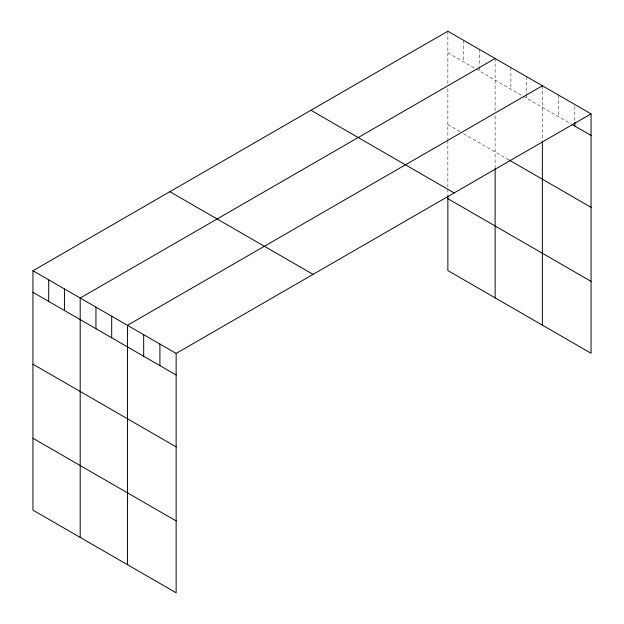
<?xml version="1.0" encoding="UTF-8"?>
<svg xmlns="http://www.w3.org/2000/svg" width="624" height="624" viewBox="0 0 624 624"><rect width="100%" height="100%" fill="white"/><g stroke="black" fill="none" stroke-linecap="round" stroke-linejoin="round"><path stroke-width="0.47" stroke-dasharray="3.12 2.34" d="M447.86 52.775L475.223 68.57M476.05 69.046L522.475 95.846M523.302 96.33L571.584 124.199M447.86 124.644L461.955 132.779M463.616 133.739L509.207 160.064M574.829 106.384L574.829 121.391M558.605 95.137L558.605 116.704M542.373 85.769L542.373 140.439M526.625 76.674L526.625 93.553M526.625 94.489L526.625 98.241M510.869 67.579L510.869 89.146M495.121 58.484L495.121 111.259M495.121 115.994L495.121 167.521M479.365 49.39L479.365 66.269M479.365 67.205L479.365 70.957M463.616 40.295L463.616 61.87M447.86 31.2L447.86 83.983M447.86 88.709L447.86 139.261M447.86 140.236L447.86 187.98M447.86 188.955L447.86 194.797"/><path stroke-width="0.94" d="M32.939 270.754L176.14 353.426L176.14 592.8L32.939 510.128L32.939 270.754L447.86 31.2L591.061 113.872L591.061 353.246L447.86 270.574L447.86 195.772M495.121 58.484L80.192 298.038L80.192 537.404M542.373 85.769L127.452 325.322L127.452 564.689M176.14 353.426L591.061 113.872M572.395 124.675L591.061 135.447M509.207 160.064L591.061 207.324M310.939 110.253L454.139 192.925M447.86 198.697L591.061 281.369M169.861 191.701L313.061 274.373M32.939 292.328L176.14 375.001M32.939 364.198L176.14 446.878M32.939 438.251L176.14 520.923M574.829 122.327L574.829 126.079M542.373 141.383L542.373 325.135M495.121 168.496L495.121 297.851M159.908 344.058L159.908 365.633M143.684 334.69L143.684 356.257M111.696 316.228L111.696 337.795M95.948 307.133L95.948 328.7M64.444 288.943L64.444 310.51M48.688 279.848L48.688 301.415"/></g></svg>
